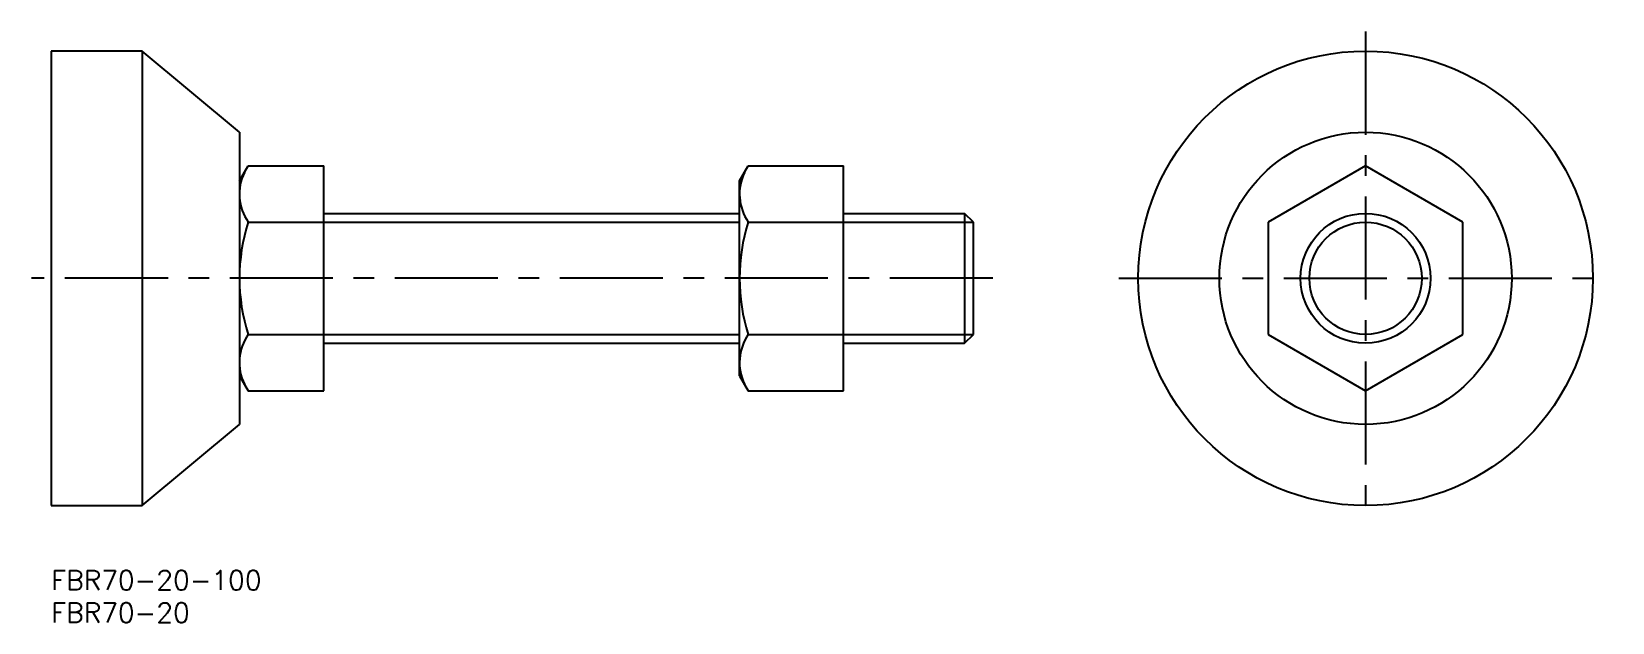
# Model space of a CAD drawing. Extents: x -3 to 240, y -8 to 83.
import ezdxf

# ---------------------------------------------------------------- set-up
doc = ezdxf.new("R2010")
doc.units = 0
doc.header["$LTSCALE"] = 0.5
doc.linetypes.add('CENTER', pattern=[50.8, 31.75, -6.35, 6.35, -6.35])
for name, color, linetype in [('MSM_CENTER', 1, 'CENTER'), ('MSM_CONTINUOUS', 7, 'CONTINUOUS'), ('MSM_NARROW', 5, 'CONTINUOUS'), ('MSM_PART_NUMBER', 7, 'CONTINUOUS')]:
    doc.layers.add(name, color=color, linetype=linetype)
doc.styles.get("Standard").update_dxf_attribs({"font": 'txt.shx', "height": 3, "bigfont": 'bigfont.shx'})

# ---------------------------------------------------------------- blocks, each defined once
blk = doc.blocks.new('*U2')
at = {"layer": 'MSM_PART_NUMBER'}
blk.add_text('FBR70-20-100', height=3, dxfattribs=at).set_placement((0, -3))
blk = doc.blocks.new('*U3')
at = {"layer": 'MSM_PART_NUMBER'}
blk.add_text('FBR70-20', height=3, dxfattribs=at).set_placement((0, -8))

msp = doc.modelspace()

# ---------------------------------------------------------------- linework, layer by layer
at = {"layer": 'MSM_CENTER'}
for p, q in [((202.38, 83), (202.38, 7)), ((145, 45), (-3, 45)), ((164.38, 45), (240.38, 45))]:
    msp.add_line(p, q, dxfattribs=at)
at = {"layer": 'MSM_CONTINUOUS'}
for p, q in [((0, 80), (0, 10)), ((14, 80), (0, 80)), ((29, 67.5), (14, 80)), ((14, 80), (14, 10)), ((29, 67.5), (29, 22.5)), ((29, 60), (30.34, 62.32)), ((30.34, 62.32), (42, 62.32)), ((42, 27.68), (42, 62.32)), ((106, 60), (107.34, 62.32)), ((107.34, 62.32), (122, 62.32)), ((122, 27.68), (122, 62.32)), ((202.38, 62.32), (187.38, 53.66)), ((217.38, 53.66), (202.38, 62.32)), ((106, 30), (106, 60)), ((30.34, 53.66), (42, 53.66)), ((42, 55), (106, 55)), ((107.34, 53.66), (122, 53.66)), ((122, 55), (140.65, 55)), ((142, 53.65), (140.65, 55)), ((140.65, 55), (140.65, 35)), ((142, 36.35), (142, 53.65)), ((187.38, 53.66), (187.38, 36.34)), ((217.38, 36.34), (217.38, 53.66)), ((30.34, 36.34), (42, 36.34)), ((42, 35), (106, 35)), ((107.34, 36.34), (122, 36.34)), ((122, 35), (140.65, 35)), ((140.65, 35), (142, 36.35)), ((187.38, 36.34), (202.38, 27.68)), ((202.38, 27.68), (217.38, 36.34)), ((29, 30), (30.34, 27.68)), ((106, 30), (107.34, 27.68)), ((30.34, 27.68), (42, 27.68)), ((107.34, 27.68), (122, 27.68)), ((14, 10), (29, 22.5)), ((0, 10), (14, 10))]:
    msp.add_line(p, q, dxfattribs=at)
for radius in [35, 22.5, 10]:
    msp.add_circle((202.38, 45), radius, dxfattribs=at)
for centre, radius, start, end in [((36.67, 57.99), 7.67, 154.3843, 214.3843), ((113.67, 57.99), 7.67, 154.3843, 214.3843), ((57.66, 45), 28.66, 162.412, 197.588), ((134.66, 45), 28.66, 162.412, 197.588), ((36.67, 32.01), 7.67, 145.6157, 205.6157), ((113.67, 32.01), 7.67, 145.6157, 205.6157)]:
    msp.add_arc(centre, radius, start, end, dxfattribs=at)
at = {"layer": 'MSM_NARROW'}
for p, q in [((42, 53.65), (106, 53.65)), ((122, 53.65), (142, 53.65)), ((42, 36.35), (106, 36.35)), ((122, 36.35), (142, 36.35))]:
    msp.add_line(p, q, dxfattribs=at)
msp.add_circle((202.38, 45), 8.65, dxfattribs=at)

# ---------------------------------------------------------------- block references
at = {"layer": 'MSM_CONTINUOUS'}
for name in ['*U2', '*U3']:
    msp.add_blockref(name, (0, 0), dxfattribs=at)

doc.saveas('drawing.dxf')
